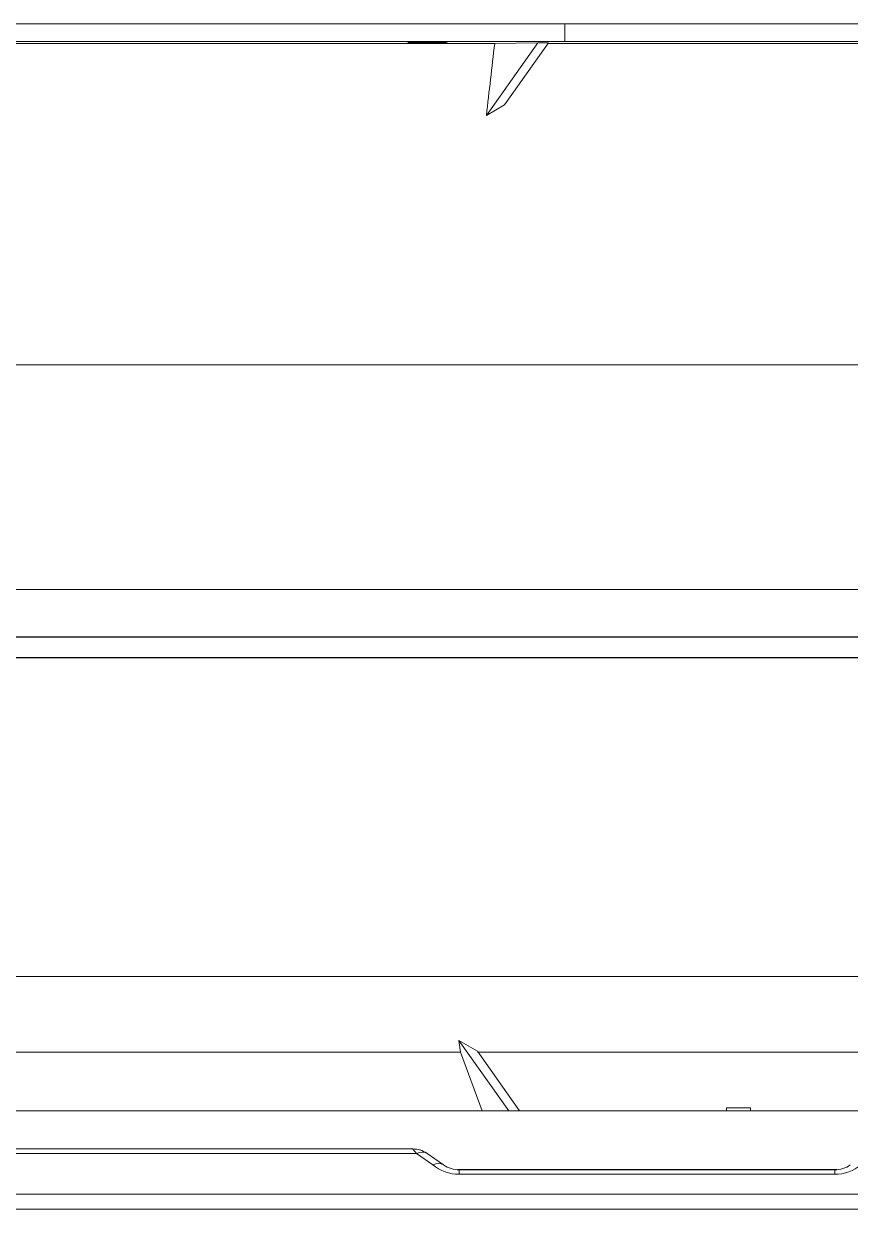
# Model space of a CAD drawing. Header units: millimetres. Extents: x 113490 to 142599, y -20467 to 115.
# Drawn here: x 133647.3 to 133921, y -6162.7 to -5770.2 of the extents above; entities that cross this region are included whole.
import ezdxf

# ---------------------------------------------------------------- set-up
doc = ezdxf.new("R2010")
doc.units = ezdxf.units.MM
doc.layers.add('DV1_0', color=7, linetype='Continuous')

msp = doc.modelspace()

# ---------------------------------------------------------------- linework, layer by layer
at = {"layer": 'DV1_0', "color": 7, "linetype": 'Continuous', "lineweight": 15}
for p, q in [((133826.43, -5770.18), (133532.09, -5770.18)), ((133826.43, -5770.18), (134210.76, -5770.18)), ((133826.43, -5770.18), (133826.43, -5776.08)), ((133826.43, -5776.08), (133532.09, -5776.08)), ((133555.24, -5776.68), (133803.28, -5776.68)), ((133774.99, -5776.33), (133774.65, -5776.35)), ((133787.21, -5776.35), (133787.54, -5776.33)), ((133800.53, -5800.53), (133817.51, -5776.53)), ((133817.51, -5776.53), (133803.28, -5776.68)), ((133806.5, -5797.09), (133821.03, -5776.55)), ((133821.03, -5776.55), (133817.51, -5776.53)), ((133820.93, -5776.68), (134005.5, -5776.68)), ((133826.43, -5776.08), (134210.76, -5776.08)), ((133800.53, -5800.53), (133806.5, -5797.09)), ((133201.76, -5973.34), (134156.76, -5973.34)), ((134143.05, -5973.22), (133215.47, -5973.22)), ((134156.76, -5980.02), (133201.76, -5980.02)), ((134143.16, -5980.14), (133215.36, -5980.14)), ((133213.76, -6085.69), (134144.76, -6085.69)), ((133791.41, -6106.81), (133797.51, -6110.43)), ((133791.41, -6106.81), (133791.9, -6110.72)), ((133807.94, -6130.18), (133791.41, -6106.81)), ((133791.9, -6110.72), (133566.62, -6110.72)), ((133791.9, -6110.72), (133799.1, -6130.18)), ((133811.47, -6130.18), (133797.51, -6110.43)), ((134005.02, -6110.72), (133797.54, -6110.72)), ((134176.6, -6130.18), (133182.69, -6130.18)), ((133880, -6129.18), (133888, -6129.18)), ((133880, -6129.18), (133880, -6130.18)), ((133888, -6130.18), (133888, -6129.18)), ((133776.04, -6142.68), (133576.48, -6142.68)), ((133780.95, -6144.28), (133780.71, -6144.11)), ((133786.34, -6148.05), (133780.95, -6144.28)), ((133915.82, -6149.68), (133791.5, -6149.68))]:
    msp.add_line(p, q, dxfattribs=at)
at = {"layer": 'DV1_0', "color": 7, "linetype": 'Continuous', "lineweight": 20}
for p, q in [((133348.03, -5883.15), (134147.45, -5883.15)), ((133215.7, -5957.48), (134142.82, -5957.48)), ((133777.37, -6144.22), (133575.15, -6144.22)), ((133782.76, -6147.99), (133777.37, -6144.22)), ((133790.95, -6149.58), (133916.52, -6149.58)), ((133791.5, -6149.68), (133791.5, -6151.14)), ((133915.82, -6151.14), (133791.5, -6151.14)), ((133915.82, -6149.68), (133915.82, -6151.14)), ((133118.64, -6157.76), (134233.88, -6157.76)), ((133118.64, -6162.73), (134233.88, -6162.73))]:
    msp.add_line(p, q, dxfattribs=at)
at = {"layer": 'DV1_0', "color": 7, "linetype": 'Continuous', "lineweight": 15}
for centre, radius, start, end in [((133780.59, -5450.28), 326.14, 268.9356, 271.1628), ((133781.61, -6106.19), 329.92, 88.9481, 91.1498), ((133776.83, -6148.14), 5.36, 69.9142, 97.2184), ((133776.04, -6150.99), 8.31, 55, 72.2319), ((133791.5, -6140.68), 9, 235, 270), ((133915.82, -6140.68), 9, 270, 305)]:
    msp.add_arc(centre, radius, start, end, dxfattribs=at)
at = {"layer": 'DV1_0', "color": 7, "linetype": 'Continuous', "lineweight": 20}
for centre, start, end in [((133791.3, -6138), 229.4667, 270.8885), ((133916.03, -6138), 269.1115, 310.5333)]:
    msp.add_arc(centre, 13.14, start, end, dxfattribs=at)
at = {"layer": 'DV1_0', "color": 7, "linetype": 'Continuous', "lineweight": 15}
for centre, major_axis, ratio, start_param, end_param in [((106466.33, 500.67), (-3207.24, -49935.2), 0.555503, 1.480016, 1.480497), ((133777.37, -6149.39), (3.58, 5.11), 0.647809, 0, 0.82425), ((133782.76, -6153.16), (3.58, 5.11), 0.647809, 0, 0.82425)]:
    msp.add_ellipse(centre, major_axis=major_axis, ratio=ratio, start_param=start_param, end_param=end_param, dxfattribs=at)
msp.add_open_spline([(133776.15, -6142.82), (133776.14, -6142.81), (133776.12, -6142.78), (133776.09, -6142.75), (133776.07, -6142.72), (133776.06, -6142.7), (133776.05, -6142.69), (133776.05, -6142.68), (133776.04, -6142.68), (133776.04, -6142.68), (133776.04, -6142.68)], degree=3, knots=[0.7509567, 0.7509567, 0.7509567, 0.7509567, 0.7916016, 0.8314503, 0.8682579, 0.9005755, 0.9291212, 0.954231, 0.9772561, 1, 1, 1, 1], dxfattribs=at)
at = {"layer": 'DV1_0', "color": 7, "linetype": 'Continuous', "lineweight": 20}
msp.add_open_spline([(133777.37, -6144.22), (133777.33, -6144.18), (133777.25, -6144.09), (133777.15, -6143.98), (133777.04, -6143.86), (133776.95, -6143.76), (133776.86, -6143.66), (133776.78, -6143.56), (133776.7, -6143.48), (133776.63, -6143.39), (133776.56, -6143.31), (133776.49, -6143.24), (133776.44, -6143.17), (133776.38, -6143.1), (133776.33, -6143.04), (133776.28, -6142.98), (133776.23, -6142.92), (133776.19, -6142.87), (133776.16, -6142.84), (133776.15, -6142.82)], degree=3, knots=[0, 0, 0, 0, 0.0543588, 0.1067058, 0.1570709, 0.205627, 0.2525109, 0.2978687, 0.3418474, 0.3846002, 0.4262902, 0.467097, 0.5072271, 0.5469309, 0.586537, 0.626506, 0.6676125, 0.7095209, 0.7509567, 0.7509567, 0.7509567, 0.7509567], dxfattribs=at)

doc.saveas('drawing.dxf')
